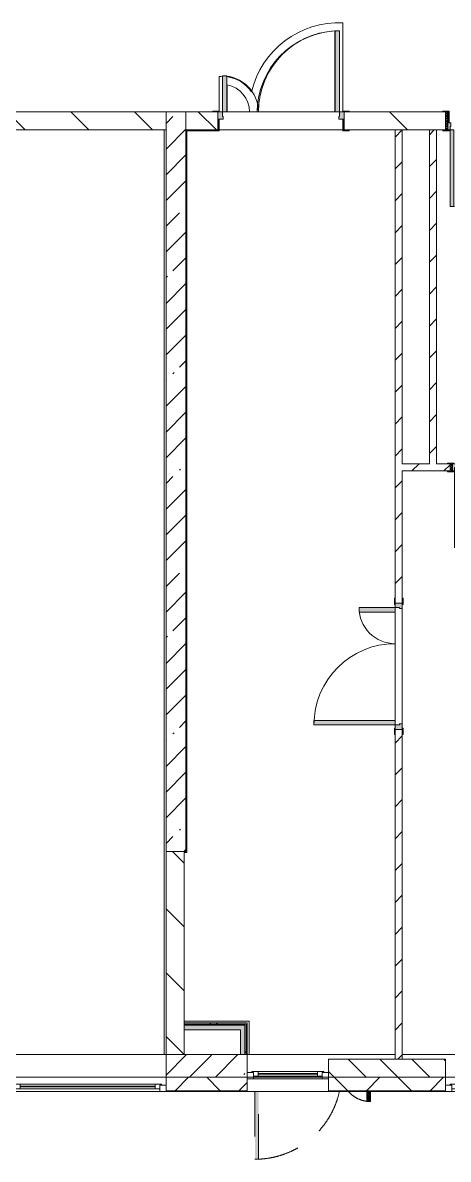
# Model space of a CAD drawing. Header units: millimetres. Extents: x -2911 to 185522, y -8553 to 29000.
# Drawn here: x 164052 to 168772, y -1010 to 11589 of the extents above; entities that cross this region are included whole.
import ezdxf

# ---------------------------------------------------------------- set-up
doc = ezdxf.new("R2010")
doc.units = ezdxf.units.MM
doc.linetypes.add('200_ШТРИХ__ш1_п0_6_', pattern=[800, 500, -300])
for name, color, linetype, lineweight in [('A-DETL-MBND-1', 7, '200_ШТРИХ__ш1_п0_6_', 9), ('A-GLAZ-2', 7, 'Continuous', 5), ('A-WALL', 7, 'Continuous', 9), ('A-WALL-4', 7, 'Continuous', 5), ('I-WALL-3', 7, 'Continuous', 5), ('S-COLS-2', 7, 'Continuous', 5)]:
    doc.layers.add(name, color=color, linetype=linetype, lineweight=lineweight)
for name, color, linetype, lineweight, true_color in [('A-DOOR-2', 7, 'Continuous', 5, 0xaaaaaa), ('A-DOOR-3', 7, 'Continuous', 5, 0xe2e2e2), ('A-DOOR-FRAM-1', 7, 'Continuous', 5, 0xe2e2e2), ('A-DOOR-FRAM-2', 7, 'Continuous', 5, 0xaaaaaa), ('A-FLOR-2', 7, 'Continuous', 5, 0xaaaaaa), ('I-WALL-2', 7, 'Continuous', 9, 0xe7e7e7)]:
    doc.layers.add(name, color=color, linetype=linetype, lineweight=lineweight, true_color=true_color)
pattern_1 = [(135, (58512.3, 0), (-353.5534, -353.5534), [])]
pattern_2 = [(45, (58512.32, 0), (-176.7767, 176.7767), [])]
pattern_3 = [(45, (58512.3, 0), (-285.1231, 285.1231), []), (45, (58797.44, 0), (-285.1231, 285.1231), [504.031, -100.806, 16.764, -84.042])]
pattern_4 = [(45, (58512.3, 0), (-530.33, 530.33), []), (135, (58512.3, 0), (-530.33, -530.33), [])]

# ---------------------------------------------------------------- blocks, each defined once
blk = doc.blocks.new('120_Окно_СКБ_1Ст - 120_Окно_СКБ_1Ст 900х2500_h_ с форточкой-22876038-2_7_1_птичка')
at = {"layer": 'A-GLAZ-2'}
for p, q in [((-450, -127), (-450, -57)), ((-450, -57), (-380, -57)), ((450, -57), (-450, -57)), ((-380, -57), (-380, -127)), ((380, -87), (-380, -87)), ((-380, -87), (-380, -127)), ((-330, -137), (-330, -87)), ((-330, -107), (330, -107)), ((330, -117), (-330, -117)), ((330, -137), (330, -87)), ((380, -127), (380, -57)), ((380, -57), (450, -57)), ((380, -127), (380, -87)), ((450, -57), (450, -127)), ((-380, -127), (-450, -127)), ((-450, -127), (-400, -127)), ((-380, -127), (-400, -127)), ((-400, -127), (-400, -137)), ((-400, -137), (400, -137)), ((400, -137), (-400, -137)), ((450, -127), (380, -127)), ((400, -127), (380, -127)), ((400, -127), (450, -127)), ((400, -137), (400, -127))]:
    blk.add_line(p, q, dxfattribs=at)
blk = doc.blocks.new('110_Дверь_СКБ_2Ст - Д-2а_л_ Из коридора на лестницу-32216062-2_7_1_птичка')
at = {"layer": 'A-DOOR-3'}
for points in [[(612.5, 100), (662.5, 100), (662.5, 1000), (612.5, 1000), (612.5, 721)], [(-587.5, 100), (-587.5, 500), (-637.5, 500), (-637.5, 100)], [(712.5, -100), (712.5, 20), (697.5, 20), (697.5, -100)]]:
    blk.add_hatch(color=256, dxfattribs=at).paths.add_polyline_path(points)
h = blk.add_hatch(color=256, dxfattribs=at)
h.paths.add_polyline_path([(652.5, 20), (712.5, 20), (712.5, 100), (662.5, 100), (662.5, 50), (652.5, 50)])
h.paths.add_polyline_path([(-687.5, 20), (-627.5, 20), (-627.5, 50), (-637.5, 50), (-637.5, 100), (-687.5, 100)])
at = {"layer": 'A-DOOR-FRAM-1'}
for points in [[(-672.5, 100), (-672.5, 108), (-742.5, 108), (-742.5, 100)], [(-672.5, -100), (-672.5, 20), (-687.5, 20), (-687.5, -100)], [(767.5, 100), (767.5, 108), (697.5, 108), (697.5, 100)], [(-672.5, -108), (-672.5, -100), (-742.5, -100), (-742.5, -108)], [(767.5, -108), (767.5, -100), (697.5, -100), (697.5, -108)]]:
    blk.add_hatch(color=256, dxfattribs=at).paths.add_polyline_path(points)
at = {"layer": 'A-DOOR-2'}
for p, q in [((662.5, 1000), (612.5, 1000)), ((612.5, 1000), (612.5, 100)), ((662.5, 100), (662.5, 1000)), ((-637.5, 500), (-637.5, 100)), ((-587.5, 500), (-637.5, 500)), ((-587.5, 100), (-587.5, 500)), ((-637.5, 100), (-587.5, 100)), ((612.5, 100), (662.5, 100))]:
    blk.add_line(p, q, dxfattribs=at)
for centre, radius, start, end in [((662.5, 100), 900, 90, 180), ((-637.5, 100), 400, 360, 90)]:
    blk.add_arc(centre, radius, start, end, dxfattribs=at)
at = {"layer": 'A-DOOR-FRAM-2'}
for p, q in [((-672.5, 108), (-742.5, 108)), ((-742.5, 108), (-742.5, 100)), ((-742.5, 100), (-672.5, 100)), ((-637.5, 100), (-687.5, 100)), ((-687.5, 100), (-687.5, 20)), ((-687.5, 20), (-627.5, 20)), ((-672.5, 20), (-687.5, 20)), ((-687.5, 20), (-687.5, -100)), ((-672.5, 100), (-672.5, 108)), ((-672.5, -100), (-672.5, 20)), ((-637.5, 50), (-637.5, 100)), ((-627.5, 50), (-637.5, 50)), ((-627.5, 20), (-627.5, 50)), ((662.5, 50), (652.5, 50)), ((652.5, 50), (652.5, 20)), ((652.5, 20), (712.5, 20)), ((662.5, 100), (662.5, 50)), ((712.5, 100), (662.5, 100)), ((767.5, 108), (697.5, 108)), ((697.5, 108), (697.5, 100)), ((697.5, 100), (767.5, 100)), ((712.5, 20), (697.5, 20)), ((697.5, 20), (697.5, -100)), ((712.5, 20), (712.5, 100)), ((712.5, -100), (712.5, 20)), ((767.5, 100), (767.5, 108)), ((-672.5, -100), (-742.5, -100)), ((-742.5, -100), (-742.5, -108)), ((-742.5, -108), (-672.5, -108)), ((-687.5, -100), (-672.5, -100)), ((-672.5, -108), (-672.5, -100)), ((697.5, -100), (712.5, -100)), ((767.5, -100), (697.5, -100)), ((697.5, -100), (697.5, -108)), ((697.5, -108), (767.5, -108)), ((767.5, -108), (767.5, -100))]:
    blk.add_line(p, q, dxfattribs=at)
blk = doc.blocks.new('110_Дверь_СКБ_1Ст_Внутренняя1 - Д-8 950x2100h_охрана-V130-2_7_1_птичка')
at = {"layer": 'A-DOOR-2'}
h = blk.add_hatch(dxfattribs=at)
h.set_pattern_fill('FP_98', color=256, style=0, pattern_type=2)
h.set_pattern_definition([(135, (1826.41, 164.685), (-14.14214, -14.14214), []), (225, (1826.41, 164.685), (14.14214, -14.14214), [])])
h.paths.add_polyline_path([(487.5, 100), (462.5, 100), (462.5, -100), (487.5, -100)])
at = {"layer": 'A-DOOR-3'}
h = blk.add_hatch(color=256, dxfattribs=at)
h.paths.add_polyline_path([(437.5, 100), (437.5, 60), (427.5, 60), (427.5, 20), (462.5, 20), (461.2, 100)])
h.paths.add_polyline_path([(-437.5, 100), (-437.5, 20), (-402.5, 20), (-402.5, 60), (-412.5, 60), (-412.5, 100)])
at = {"layer": 'A-DOOR-FRAM-1'}
for points in [[(397.5, 950), (397.5, 100), (437.5, 100), (437.5, 950)], [(-422.5, 108), (-492.5, 108), (-492.5, 100), (-422.5, 100)], [(-422.5, 20), (-437.5, 20), (-437.5, -100), (-422.5, -100)], [(461.2, 108), (447.5, 108), (447.5, 100), (517.5, 100), (517.5, 108)], [(461.2, 20), (447.5, 20), (447.5, -100), (462.5, -100), (462.5, 20)], [(-422.5, -100), (-492.5, -100), (-492.5, -108), (-422.5, -108)], [(517.5, -100), (447.5, -100), (447.5, -108), (517.5, -108)]]:
    blk.add_hatch(color=256, dxfattribs=at).paths.add_polyline_path(points)
at = {"layer": 'A-DOOR-FRAM-2'}
h = blk.add_hatch(dxfattribs=at)
h.set_pattern_fill('FP_99', color=256, style=0, pattern_type=2)
h.set_pattern_definition([(45, (-296.384, 164.685), (-14.1421, 14.1421), []), (135, (-296.384, 164.685), (-14.1421, -14.1421), [])])
h.paths.add_polyline_path([(-437.5, 100), (-462.5, 100), (-462.5, -100), (-437.5, -100)])
at = {"layer": 'A-DOOR-2'}
for p, q in [((437.5, 950), (397.5, 950)), ((397.5, 950), (397.5, 100)), ((437.5, 100), (437.5, 950)), ((397.5, 100), (437.5, 100))]:
    blk.add_line(p, q, dxfattribs=at)
blk.add_arc((437.5, 100), 850, 90, 180, dxfattribs=at)
at = {"layer": 'A-DOOR-FRAM-2'}
for p, q in [((-422.5, 108), (-492.5, 108)), ((-492.5, 108), (-492.5, 100)), ((-492.5, 100), (-422.5, 100)), ((-437.5, 100), (-462.5, 100)), ((-462.5, 100), (-462.5, -100)), ((-412.5, 100), (-437.5, 100)), ((-437.5, 100), (-437.5, 20)), ((-437.5, -100), (-437.5, 100)), ((-422.5, 100), (-437.5, 100)), ((-437.5, 100), (-437.5, 99)), ((-437.5, 99), (-422.5, 99)), ((-437.5, 20), (-402.5, 20)), ((-422.5, 20), (-437.5, 20)), ((-437.5, 20), (-437.5, -100)), ((-422.5, 100), (-422.5, 108)), ((-422.5, 99), (-422.5, 100)), ((-422.5, -100), (-422.5, 20)), ((-412.5, 60), (-412.5, 100)), ((-402.5, 60), (-412.5, 60)), ((-402.5, 20), (-402.5, 60)), ((437.5, 60), (427.5, 60)), ((427.5, 60), (427.5, 20)), ((427.5, 20), (462.5, 20)), ((437.5, 100), (437.5, 60)), ((462.5, 100), (437.5, 100)), ((517.5, 108), (447.5, 108)), ((447.5, 108), (447.5, 100)), ((462.5, 100), (447.5, 100)), ((447.5, 100), (447.5, 99)), ((447.5, 100), (517.5, 100)), ((447.5, 99), (462.5, 99)), ((462.5, 20), (447.5, 20)), ((447.5, 20), (447.5, -100)), ((462.5, 20), (462.5, 100)), ((487.5, 100), (462.5, 100)), ((462.5, 100), (462.5, -100)), ((462.5, 99), (462.5, 100)), ((462.5, -100), (462.5, 20)), ((487.5, -100), (487.5, 100)), ((517.5, 100), (517.5, 108)), ((-422.5, -100), (-492.5, -100)), ((-492.5, -100), (-492.5, -108)), ((-492.5, -108), (-422.5, -108)), ((-462.5, -100), (-437.5, -100)), ((-437.5, -100), (-422.5, -100)), ((-422.5, -108), (-422.5, -100)), ((447.5, -100), (462.5, -100)), ((517.5, -100), (447.5, -100)), ((447.5, -100), (447.5, -108)), ((447.5, -108), (517.5, -108)), ((462.5, -100), (487.5, -100)), ((517.5, -108), (517.5, -100))]:
    blk.add_line(p, q, dxfattribs=at)
blk = doc.blocks.new('110_Дверь_СКБ_1Ст_Внутренняя1 - Д-8 950x2100h_охрана-V131-2_7_1_птичка')
at = {"layer": 'A-DOOR-2'}
h = blk.add_hatch(dxfattribs=at)
h.set_pattern_fill('FP_138', color=256, style=0, pattern_type=2)
h.set_pattern_definition([(135, (1826.41, 104.685), (-14.14214, -14.14214), []), (225, (1826.41, 104.685), (14.14214, -14.14214), [])])
h.paths.add_polyline_path([(487, 40), (462, 40), (462, -40), (487, -40)])
at = {"layer": 'A-DOOR-3'}
h = blk.add_hatch(color=256, dxfattribs=at)
h.paths.add_polyline_path([(437, 40), (437, 0), (427, 0), (427, -40), (462, -40), (462, 40)])
h.paths.add_polyline_path([(-413, 40), (-438, 40), (-438, -40), (-403, -40), (-403, 0), (-413, 0)])
at = {"layer": 'A-DOOR-FRAM-1'}
for points in [[(437, 890), (397, 890), (397, 40), (437, 40), (437, 67)], [(-493, 48), (-493, 40), (-423, 40), (-423, 48)], [(517, 48), (447, 48), (447, 40), (517, 40)], [(-423, -40), (-493, -40), (-493, -48), (-423, -48)], [(447, -40), (447, -48), (517, -48), (517, -40)]]:
    blk.add_hatch(color=256, dxfattribs=at).paths.add_polyline_path(points)
at = {"layer": 'A-DOOR-FRAM-2'}
h = blk.add_hatch(dxfattribs=at)
h.set_pattern_fill('FP_139', color=256, style=0, pattern_type=2)
h.set_pattern_definition([(45, (-296.384, 104.685), (-14.1421, 14.1421), []), (135, (-296.384, 104.685), (-14.1421, -14.1421), [])])
h.paths.add_polyline_path([(-438, 40), (-463, 40), (-463, -40), (-438, -40)])
at = {"layer": 'A-DOOR-2'}
for p, q in [((437, 890), (397, 890)), ((397, 890), (397, 40)), ((437, 40), (437, 890)), ((397, 40), (437, 40))]:
    blk.add_line(p, q, dxfattribs=at)
blk.add_arc((437, 40), 850, 90, 180, dxfattribs=at)
at = {"layer": 'A-DOOR-FRAM-2'}
for p, q in [((-423, 48), (-493, 48)), ((-493, 48), (-493, 40)), ((-493, 40), (-423, 40)), ((-438, 40), (-463, 40)), ((-463, 40), (-463, -40)), ((-413, 40), (-438, 40)), ((-438, 40), (-438, -40)), ((-438, -40), (-438, 40)), ((-423, 40), (-438, 40)), ((-438, 40), (-438, 39)), ((-438, 39), (-423, 39)), ((-423, 40), (-423, 48)), ((-423, 39), (-423, 40)), ((-413, 0), (-413, 40)), ((-403, 0), (-413, 0)), ((-403, -40), (-403, 0)), ((437, 0), (427, 0)), ((427, 0), (427, -40)), ((437, 40), (437, 0)), ((462, 40), (437, 40)), ((517, 48), (447, 48)), ((447, 48), (447, 40)), ((462, 40), (447, 40)), ((447, 40), (447, 39)), ((447, 40), (517, 40)), ((447, 39), (462, 39)), ((462, -40), (462, 40)), ((487, 40), (462, 40)), ((462, 40), (462, -40)), ((462, 39), (462, 40)), ((487, -40), (487, 40)), ((517, 40), (517, 48)), ((-423, -40), (-493, -40)), ((-493, -40), (-493, -48)), ((-493, -48), (-423, -48)), ((-463, -40), (-438, -40)), ((-423, -39), (-438, -39)), ((-438, -39), (-438, -40)), ((-438, -40), (-403, -40)), ((-438, -40), (-423, -40)), ((-423, -40), (-423, -39)), ((-423, -48), (-423, -40)), ((427, -40), (462, -40)), ((462, -39), (447, -39)), ((447, -39), (447, -40)), ((447, -40), (462, -40)), ((517, -40), (447, -40)), ((447, -40), (447, -48)), ((447, -48), (517, -48)), ((462, -40), (462, -39)), ((462, -40), (487, -40)), ((517, -48), (517, -40))]:
    blk.add_line(p, q, dxfattribs=at)
blk = doc.blocks.new('110_Дверь_СКБ_2Ст_Наружная - ДН-5_л__ Двухстворчатая 1350 х3800 _h_ в свету с верхним остеклением-21877029-2_7_1_птичка')
at = {"layer": 'A-DETL-MBND-1'}
for points in [[(619, 1010), (619, 258), (659, 258), (659, 1010)], [(-621, 370), (-621, 258), (-581, 258), (-581, 370)]]:
    blk.add_hatch(color=256, dxfattribs=at).paths.add_polyline_path(points)
for p, q in [((659, 1010), (619, 1010)), ((619, 1010), (619, 258)), ((659, 258), (659, 1010)), ((-621, 370), (-621, 258)), ((-581, 370), (-621, 370)), ((-581, 258), (-581, 370))]:
    blk.add_line(p, q, dxfattribs=at)
for centre, radius, start, end in [((659, 50), 960, 90, 167.443), ((-621, 50), 320, 42.2942, 90)]:
    blk.add_arc(centre, radius, start, end, dxfattribs=at)
blk = doc.blocks.new('120_Окно_СКБ_2Ст_Фрамуга сверху - 120_Окно_СКБ_2Ст_2300х2500_h_ ДОО-22877051-2_7_1_птичка')
at = {"layer": 'A-GLAZ-2'}
for p, q in [((-1150, 13), (-1150, 83)), ((-1150, 83), (-1080, 83)), ((1150, 83), (-1150, 83)), ((-1080, 13), (-1150, 13)), ((-1150, 13), (-1100, 13)), ((-1080, 13), (-1100, 13)), ((-1100, 13), (-1100, 3)), ((-1100, 3), (540, 3)), ((540, 3), (-1100, 3)), ((-1080, 83), (-1080, 13)), ((-1080, 83), (1080, 83)), ((520, 53), (-1080, 53)), ((-1080, 53), (-1080, 13)), ((-1030, 3), (-1030, 53)), ((-1030, 33), (470, 33)), ((470, 23), (-1030, 23)), ((470, 3), (470, 53)), ((520, 13), (520, 83)), ((520, 83), (590, 83)), ((520, 13), (520, 53)), ((590, 13), (520, 13)), ((540, 13), (520, 13)), ((540, 13), (570, 13)), ((540, 13), (570, 13)), ((540, 3), (540, 13)), ((590, 13), (570, 13)), ((570, 13), (570, 3)), ((570, 3), (1100, 3)), ((1100, 3), (570, 3)), ((590, 83), (590, 13)), ((1080, 53), (590, 53)), ((590, 53), (590, 13)), ((640, 3), (640, 53)), ((640, 33), (1030, 33)), ((1030, 23), (640, 23)), ((1030, 3), (1030, 53)), ((1080, 13), (1080, 83)), ((1080, 83), (1150, 83)), ((1080, 13), (1080, 53)), ((1150, 13), (1080, 13)), ((1100, 13), (1080, 13)), ((1100, 13), (1150, 13)), ((1100, 3), (1100, 13)), ((1150, 83), (1150, 13))]:
    blk.add_line(p, q, dxfattribs=at)
blk = doc.blocks.new('110_Дверь_СКБ_2Ст - Д-5_п_ Из игровой в коридор-32351726-2_7_1_птичка')
at = {"layer": 'A-DOOR-3'}
h = blk.add_hatch(color=256, dxfattribs=at)
h.paths.add_polyline_path([(712, -40), (712, 40), (652, 40), (652, 10), (662, 10), (662, -40)])
h.paths.add_polyline_path([(-628, 40), (-688, 40), (-688, -40), (-638, -40), (-638, 10), (-628, 10)])
for points in [[(-588, -440), (-588, -40), (-638, -40), (-638, -440)], [(662, -40), (612, -40), (612, -940), (662, -940)]]:
    blk.add_hatch(color=256, dxfattribs=at).paths.add_polyline_path(points)
at = {"layer": 'A-DOOR-FRAM-1'}
for points in [[(-673, 48), (-743, 48), (-743, 40), (-673, 40)], [(767, 48), (697, 48), (697, 40), (767, 40)], [(-673, -40), (-743, -40), (-743, -48), (-673, -48)], [(767, -40), (697, -40), (697, -48), (767, -48)]]:
    blk.add_hatch(color=256, dxfattribs=at).paths.add_polyline_path(points)
at = {"layer": 'A-DOOR-2'}
for p, q in [((-638, -40), (-588, -40)), ((-638, -440), (-638, -40)), ((-588, -40), (-588, -440)), ((612, -40), (662, -40)), ((612, -940), (612, -40)), ((662, -40), (662, -940)), ((-588, -440), (-638, -440)), ((662, -940), (612, -940))]:
    blk.add_line(p, q, dxfattribs=at)
for centre, radius, start, end in [((-638, -40), 400, 270, 0), ((662, -40), 900, 180, 270)]:
    blk.add_arc(centre, radius, start, end, dxfattribs=at)
at = {"layer": 'A-DOOR-FRAM-2'}
for p, q in [((-743, 48), (-673, 48)), ((-743, 40), (-743, 48)), ((-673, 40), (-743, 40)), ((-688, 40), (-628, 40)), ((-688, -40), (-688, 40)), ((-688, 40), (-673, 40)), ((-688, 39), (-688, 40)), ((-673, 39), (-688, 39)), ((-673, 48), (-673, 40)), ((-673, 40), (-673, 39)), ((-638, 10), (-638, -40)), ((-628, 10), (-638, 10)), ((-628, 40), (-628, 10)), ((652, 40), (712, 40)), ((652, 10), (652, 40)), ((662, 10), (652, 10)), ((662, -40), (662, 10)), ((697, 40), (697, 48)), ((697, 48), (767, 48)), ((697, 39), (697, 40)), ((697, 40), (712, 40)), ((767, 40), (697, 40)), ((712, 39), (697, 39)), ((712, 40), (712, -40)), ((712, 40), (712, 39)), ((767, 48), (767, 40)), ((-743, -40), (-673, -40)), ((-743, -48), (-743, -40)), ((-673, -48), (-743, -48)), ((-638, -40), (-688, -40)), ((-673, -40), (-673, -48)), ((712, -40), (662, -40)), ((697, -48), (697, -40)), ((697, -40), (767, -40)), ((767, -48), (697, -48)), ((767, -40), (767, -48))]:
    blk.add_line(p, q, dxfattribs=at)

msp = doc.modelspace()

# ---------------------------------------------------------------- hatches: boundary and pattern name
at = {"layer": 'A-WALL-4'}
h = msp.add_hatch(dxfattribs=at)
h.set_pattern_fill('FP_95', color=256, style=0, pattern_type=2)
h.set_pattern_definition([(135, (58512.32, 0), (-176.7767, -176.7767), [])])
h.paths.add_polyline_path([(180542.3157, -100), (181342.3157, -100), (181342.3157, 100), (180542.3157, 100)])
h.paths.add_polyline_path([(168671.5002, -100), (168742.3157, -100), (168742.3157, 100), (167442.3157, 100), (167442.3157, -100), (168207.7402, -100)])
h.paths.add_polyline_path([(177482.9405, -100), (177842.3157, -100), (177842.3157, 100), (177342.3157, 100), (177342.3157, -100)])
h.paths.add_polyline_path([(172192.3157, -100), (172192.3157, 100), (171942.3157, 100), (171942.3157, -100)])
h.paths.add_polyline_path([(173092.3157, -100), (174142.3157, -100), (174142.3157, 100), (173092.3157, 100)])
h.paths.add_polyline_path([(153292.3157, -100), (153292.3157, 100), (153042.3157, 100), (153042.3157, -100)])
h.paths.add_polyline_path([(154294.9398, -100), (157542.3157, -100), (157541.2599, 100), (154192.3157, 100), (154192.3157, -100)])
h.paths.add_polyline_path([(161142.3157, -100), (161392.3157, -100), (161392.3157, 100), (161142.3157, 100)])
h.paths.add_polyline_path([(163106.3801, -100), (163342.3157, -100), (163342.3157, 100), (162292.3157, 100), (162292.3157, -100)])
h.paths.add_polyline_path([(159342.3157, -100), (160242.3157, -100), (160242.3157, 100), (159342.3157, 100)])
h.paths.add_polyline_path([(151048.6197, -100), (151242.3157, -100), (151242.3157, 100), (150442.3157, 100), (150442.3157, -100), (150608.1108, -100)])
h = msp.add_hatch(dxfattribs=at)
h.set_pattern_fill('FP_85', color=256, style=0, pattern_type=2)
h.set_pattern_definition([(45, (58512.3, 0), (-353.5534, 353.5534), []), (135, (58512.3, 0), (-353.5534, -353.5534), [])])
h.paths.add_polyline_path([(180729.2606, -250), (181342.3157, -250), (181342.3157, -100), (180542.3157, -100), (180542.3157, -250)])
h.paths.add_polyline_path([(178874.2206, -250), (179642.3157, -250), (179642.3157, -100), (178742.3157, -100), (178742.3157, -250)])
h.paths.add_polyline_path([(183511.8207, -250), (183592.3157, -250), (183592.3157, -100), (182242.3157, -100), (182242.3157, -250), (182584.3007, -250)])
h.paths.add_polyline_path([(171042.3157, -250), (172192.3157, -250), (172192.3157, -100), (171042.3157, -100)])
h.paths.add_polyline_path([(165888.9402, -250), (166542.3157, -250), (166542.3157, -100), (165642.3157, -100), (165642.3157, -250)])
h.paths.add_polyline_path([(167442.3157, -250), (168742.3157, -250), (168742.3157, -100), (167442.3157, -100)])
h.paths.add_polyline_path([(173092.3157, -250), (174142.3157, -250), (174142.3157, -100), (173092.3157, -100)])
h.paths.add_polyline_path([(177842.3157, -250), (177842.3157, -100), (176442.3157, -100), (176442.3157, -250), (177482.9405, -250)])
h.paths.add_polyline_path([(160323.82, -250), (161392.3157, -250), (161392.3157, -100), (159342.3157, -100), (159342.3157, -250), (160242.3157, -250)])
h.paths.add_polyline_path([(162292.3157, -250), (163342.3157, -250), (163342.3157, -100), (162292.3157, -100)])
h.paths.add_polyline_path([(157542.3157, -250), (158442.3157, -250), (158442.3157, -100), (154192.3157, -100), (154192.3157, -250), (157541.2599, -250)])
h.paths.add_polyline_path([(152142.3157, -250), (153292.3157, -250), (153292.3157, -100), (152142.3157, -100)])
h.paths.add_polyline_path([(147722.3157, -250), (149542.3157, -250), (149542.3157, -100), (147722.3157, -100)])
h.paths.add_polyline_path([(150584.8597, -250), (151242.3157, -250), (151242.3157, -100), (150442.3157, -100), (150442.3157, -250)])
at = {"layer": 'I-WALL-2'}
for points in [[(166467.3157, 426), (166467.3157, 476), (165842.3157, 476), (165842.3157, 426), (165888.9402, 426)], [(166467.3157, 150), (166517.3157, 150), (166517.3157, 476), (166467.3157, 476), (166467.3157, 230.4865)]]:
    msp.add_hatch(color=256, dxfattribs=at).paths.add_polyline_path(points)
at = {"layer": 'I-WALL-3'}
h = msp.add_hatch(dxfattribs=at)
h.set_pattern_fill('FP_96', color=256, style=0, pattern_type=2)
h.set_pattern_definition(pattern_1)
h.paths.add_polyline_path([(163637.3157, 10400), (165642.3157, 10400), (165642.3157, 10600), (163607.3157, 10600), (163607.3157, 10400)])
h.paths.add_polyline_path([(161251.34, 10400), (162157.3157, 10400), (162157.3157, 10600), (160122.3157, 10600), (160122.3157, 10400)])
h = msp.add_hatch(dxfattribs=at)
h.set_pattern_fill('FP_93', color=256, style=0, pattern_type=2)
h.set_pattern_definition(pattern_3)
h.paths.add_polyline_path([(165862.3157, 2400), (165862.3157, 10600), (165642.3157, 10600), (165642.3157, 2400)])
h = msp.add_hatch(dxfattribs=at)
h.set_pattern_fill('FP_96', color=256, style=0, pattern_type=2)
h.set_pattern_definition(pattern_1)
h.paths.add_polyline_path([(177842.3157, 10400), (179722.3157, 10400), (179722.3157, 10600), (177842.3157, 10600)])
h.paths.add_polyline_path([(165888.9402, 10400), (166217.3156, 10400), (166217.3156, 10600), (165862.3157, 10600), (165862.3157, 10400)])
h.paths.add_polyline_path([(170062.7803, 10400), (170442.3156, 10400), (170442.3156, 10600), (169692.3157, 10600), (169692.3157, 10400), (169722.3157, 10400)])
h.paths.add_polyline_path([(167617.3156, 10400), (168742.3157, 10400), (168742.3157, 10600), (167617.3156, 10600), (167617.3156, 10520)])
h = msp.add_hatch(dxfattribs=at)
h.set_pattern_fill('FP_97', color=256, style=0, pattern_type=2)
h.set_pattern_definition(pattern_2)
h.paths.add_polyline_path([(168207.7402, 100), (168262.3156, 100), (168262.3156, 3755), (168182.3156, 3755), (168182.3156, 100)])
h.paths.add_polyline_path([(168182.3156, 5155), (168262.3156, 5155), (168262.3156, 10400), (168182.3156, 10400), (168182.3156, 5210)])
h = msp.add_hatch(dxfattribs=at)
h.set_pattern_fill('FP_97', color=256, style=0, pattern_type=2)
h.set_pattern_definition(pattern_2)
h.paths.add_polyline_path([(168642.3157, 6700), (168642.3157, 10400), (168562.3157, 10400), (168562.3157, 6700)])
h = msp.add_hatch(dxfattribs=at)
h.set_pattern_fill('FP_97', color=256, style=0, pattern_type=2)
h.set_pattern_definition(pattern_2)
h.paths.add_polyline_path([(168262.3156, 6620), (168792.3157, 6620), (168792.3157, 6700), (168262.3156, 6700)])
h.paths.add_polyline_path([(169742.3157, 6620), (170442.3156, 6620), (170442.3156, 6700), (169742.3157, 6700)])
h = msp.add_hatch(dxfattribs=at)
h.set_pattern_fill('FP_96', color=256, style=0, pattern_type=2)
h.set_pattern_definition(pattern_1)
h.paths.add_polyline_path([(165842.3157, 150), (165842.3157, 2400), (165642.3157, 2400), (165642.3157, 150)])
h = msp.add_hatch(dxfattribs=at)
h.set_pattern_fill('FP_197', color=256, style=0, pattern_type=2)
h.set_pattern_definition(pattern_4)
h.paths.add_polyline_path([(166529.8157, 488.5), (166529.8157, 501), (165842.3157, 501), (165842.3157, 488.5), (166517.3157, 488.5)])
h = msp.add_hatch(dxfattribs=at)
h.set_pattern_fill('FP_197', color=256, style=0, pattern_type=2)
h.set_pattern_definition(pattern_4)
h.paths.add_polyline_path([(166467.3157, 476), (166517.3157, 476), (166517.3157, 488.5), (165842.3157, 488.5), (165842.3157, 476), (165888.9402, 476)])
h = msp.add_hatch(dxfattribs=at)
h.set_pattern_fill('FP_197', color=256, style=0, pattern_type=2)
h.set_pattern_definition(pattern_4)
h.paths.add_polyline_path([(166517.3157, 150), (166529.8157, 150), (166529.8157, 488.5), (166517.3157, 488.5), (166517.3157, 230.4865)])
h = msp.add_hatch(dxfattribs=at)
h.set_pattern_fill('FP_197', color=256, style=0, pattern_type=2)
h.set_pattern_definition(pattern_4)
h.paths.add_polyline_path([(166529.8157, 150), (166542.3157, 150), (166542.3157, 501), (166529.8157, 501), (166529.8157, 230.4865)])
at = {"layer": 'S-COLS-2'}
h = msp.add_hatch(dxfattribs=at)
h.set_pattern_fill('FP_93', color=256, style=0, pattern_type=2)
h.set_pattern_definition(pattern_3)
h.paths.add_polyline_path([(165642.3157, -100), (166542.3157, -100), (166542.3157, 150), (165642.3157, 150)])

# ---------------------------------------------------------------- linework, layer by layer
at = {"layer": 'A-FLOR-2'}
for p, q in [((167514.3976, 11497.7611), (167514.3976, 10600)), ((167604.3976, 10608), (167604.3976, 11588.0951)), ((166230.3083, 10993.572), (166230.3083, 10608)), ((166320.3083, 10600), (166320.3083, 10899.7319)), ((166320.3083, 10600), (166651.9321, 10600)), ((165622.3157, 150), (165622.3157, 10400)), ((166162.3156, 10392), (165872.3156, 10392)), ((165872.3156, 10392), (165872.3156, 2392)), ((165872.3156, 2392), (165842.3157, 2392)), ((165842.3157, 521), (166562.3157, 521)), ((166562.3157, 521), (166562.3157, 150))]:
    msp.add_line(p, q, dxfattribs=at)
for centre, radius, start, end in [((167561.8656, 10589), 1000, 87.56235943, 166.45029359), ((167561.8656, 10589), 910, 92.9900547, 179.30739679), ((166263.8656, 10600), 395, 89.49849684, 94.87345004), ((166263.8656, 10600), 395, 34.42230809, 82.19503505), ((166263.8656, 10600), 305, 360, 79.33548667)]:
    msp.add_arc(centre, radius, start, end, dxfattribs=at)
at = {"layer": 'A-WALL'}
for p, q in [((165642.3157, 10400), (165642.3157, 10600)), ((165862.3157, 10600), (165862.3157, 10400)), ((168262.3156, 10400), (168182.3156, 10400)), ((168642.3157, 10400), (168562.3157, 10400)), ((165842.3157, 488.5), (166529.8157, 488.5)), ((165842.3157, 476), (166517.3157, 476)), ((166517.3157, 476), (166517.3157, 150)), ((166529.8157, 488.5), (166529.8157, 150)), ((168182.3156, 100), (168262.3156, 100)), ((167442.3157, -100), (168742.3157, -100)), ((168742.3157, -100), (167442.3157, -100)), ((165642.3157, -250), (166542.3157, -250)), ((167442.3157, -250), (168742.3157, -250)), ((165642.3157, -253), (166542.3157, -253)), ((167442.3157, -253), (168742.3157, -253))]:
    msp.add_line(p, q, dxfattribs=at)
at = {"layer": 'A-WALL-4'}
for p, q in [((168182.3156, 100), (167442.3157, 100)), ((167442.3157, 100), (167442.3157, -258)), ((168742.3157, 100), (168262.3156, 100)), ((168742.3157, -258), (168742.3157, 100)), ((165642.3157, -100), (165642.3157, -258)), ((165642.3157, -100), (166542.3157, -100)), ((166542.3157, -258), (166542.3157, -100)), ((151242.3157, -258), (165642.3157, -258)), ((177842.3157, -258), (165642.3157, -258))]:
    msp.add_line(p, q, dxfattribs=at)
at = {"layer": 'I-WALL-3'}
for p, q in [((166162.3156, 10600), (163637.3157, 10600)), ((166651.9321, 10600), (167514.3976, 10600)), ((168712.3157, 10600), (167672.3156, 10600)), ((163637.3157, 10400), (165642.3157, 10400)), ((165642.3157, 10400), (165642.3157, 150)), ((165862.3157, 10400), (166162.3156, 10400)), ((165862.3157, 2400), (165862.3157, 10400)), ((167602.3156, 10400), (166232.3156, 10400)), ((167672.3156, 10400), (168182.3156, 10400)), ((168182.3156, 10400), (168182.3156, 5210)), ((168262.3156, 10400), (168562.3157, 10400)), ((168262.3156, 6700), (168262.3156, 10400)), ((168562.3157, 10400), (168562.3157, 6700)), ((168642.3157, 10400), (168712.3157, 10400)), ((168642.3157, 6700), (168642.3157, 10400)), ((168562.3157, 6700), (168262.3156, 6700)), ((168762.3157, 6700), (168642.3157, 6700)), ((168262.3156, 6620), (168762.3157, 6620)), ((168262.3156, 5210), (168262.3156, 6620)), ((168182.3156, 3855), (168182.3156, 5055)), ((168262.3156, 5095), (168262.3156, 3815)), ((168182.3156, 3700), (168182.3156, 100)), ((168262.3156, 100), (168262.3156, 3700)), ((165862.3157, 2400), (165642.3157, 2400)), ((165842.3157, 150), (165842.3157, 2400)), ((166542.3157, 501), (165842.3157, 501)), ((165842.3157, 426), (166467.3157, 426)), ((166467.3157, 426), (166467.3157, 150)), ((166542.3157, 150), (166542.3157, 501)), ((161142.3157, 150), (165642.3157, 150)), ((165642.3157, 150), (165842.3157, 150)), ((166467.3157, 150), (166542.3157, 150)), ((166542.3157, 150), (168182.3156, 150)), ((168262.3156, 150), (171042.3157, 150)), ((165642.3157, -100), (163342.3157, -100)), ((167442.3157, -100), (166542.3157, -100)), ((171042.3157, -100), (168742.3157, -100))]:
    msp.add_line(p, q, dxfattribs=at)
at = {"layer": 'S-COLS-2'}
for p, q in [((166542.3157, 150), (165642.3157, 150)), ((165642.3157, 150), (165642.3157, -100)), ((166542.3157, -100), (166542.3157, 150)), ((165642.3157, -100), (166542.3157, -100))]:
    msp.add_line(p, q, dxfattribs=at)

# ---------------------------------------------------------------- block references
at = {"layer": 'A-DETL-MBND-1', "rotation": 180}
msp.add_blockref('110_Дверь_СКБ_2Ст_Наружная - ДН-5_л__ Двухстворчатая 1350 х3800 _h_ в свету с верхним остеклением-21877029-2_7_1_птичка', (167286.8157, 0), dxfattribs=at)
at = {"layer": 'A-DOOR-2'}
msp.add_blockref('110_Дверь_СКБ_2Ст - Д-2а_л_ Из коридора на лестницу-32216062-2_7_1_птичка', (166904.8156, 10500), dxfattribs=at)
for name, p, rotation in [('110_Дверь_СКБ_1Ст_Внутренняя1 - Д-8 950x2100h_охрана-V130-2_7_1_птичка', (169229.8157, 10500), 180), ('110_Дверь_СКБ_1Ст_Внутренняя1 - Д-8 950x2100h_охрана-V131-2_7_1_птичка', (169279.8157, 6660), 180), ('110_Дверь_СКБ_2Ст - Д-5_п_ Из игровой в коридор-32351726-2_7_1_птичка', (168222.3156, 4467.5), 269.9999999999999)]:
    msp.add_blockref(name, p, dxfattribs=dict(at, rotation=rotation))
at = {"layer": 'A-GLAZ-2', "rotation": 180}
for name, p in [('120_Окно_СКБ_1Ст - 120_Окно_СКБ_1Ст 900х2500_h_ с форточкой-22876038-2_7_1_птичка', (166992.3157, -175)), ('120_Окно_СКБ_2Ст_Фрамуга сверху - 120_Окно_СКБ_2Ст_2300х2500_h_ ДОО-22877051-2_7_1_птичка', (164492.3157, -175)), ('120_Окно_СКБ_2Ст_Фрамуга сверху - 120_Окно_СКБ_2Ст_2300х2500_h_ ДОО-22877051-2_7_1_птичка', (169892.3157, -175))]:
    msp.add_blockref(name, p, dxfattribs=at)

doc.saveas('drawing.dxf')
